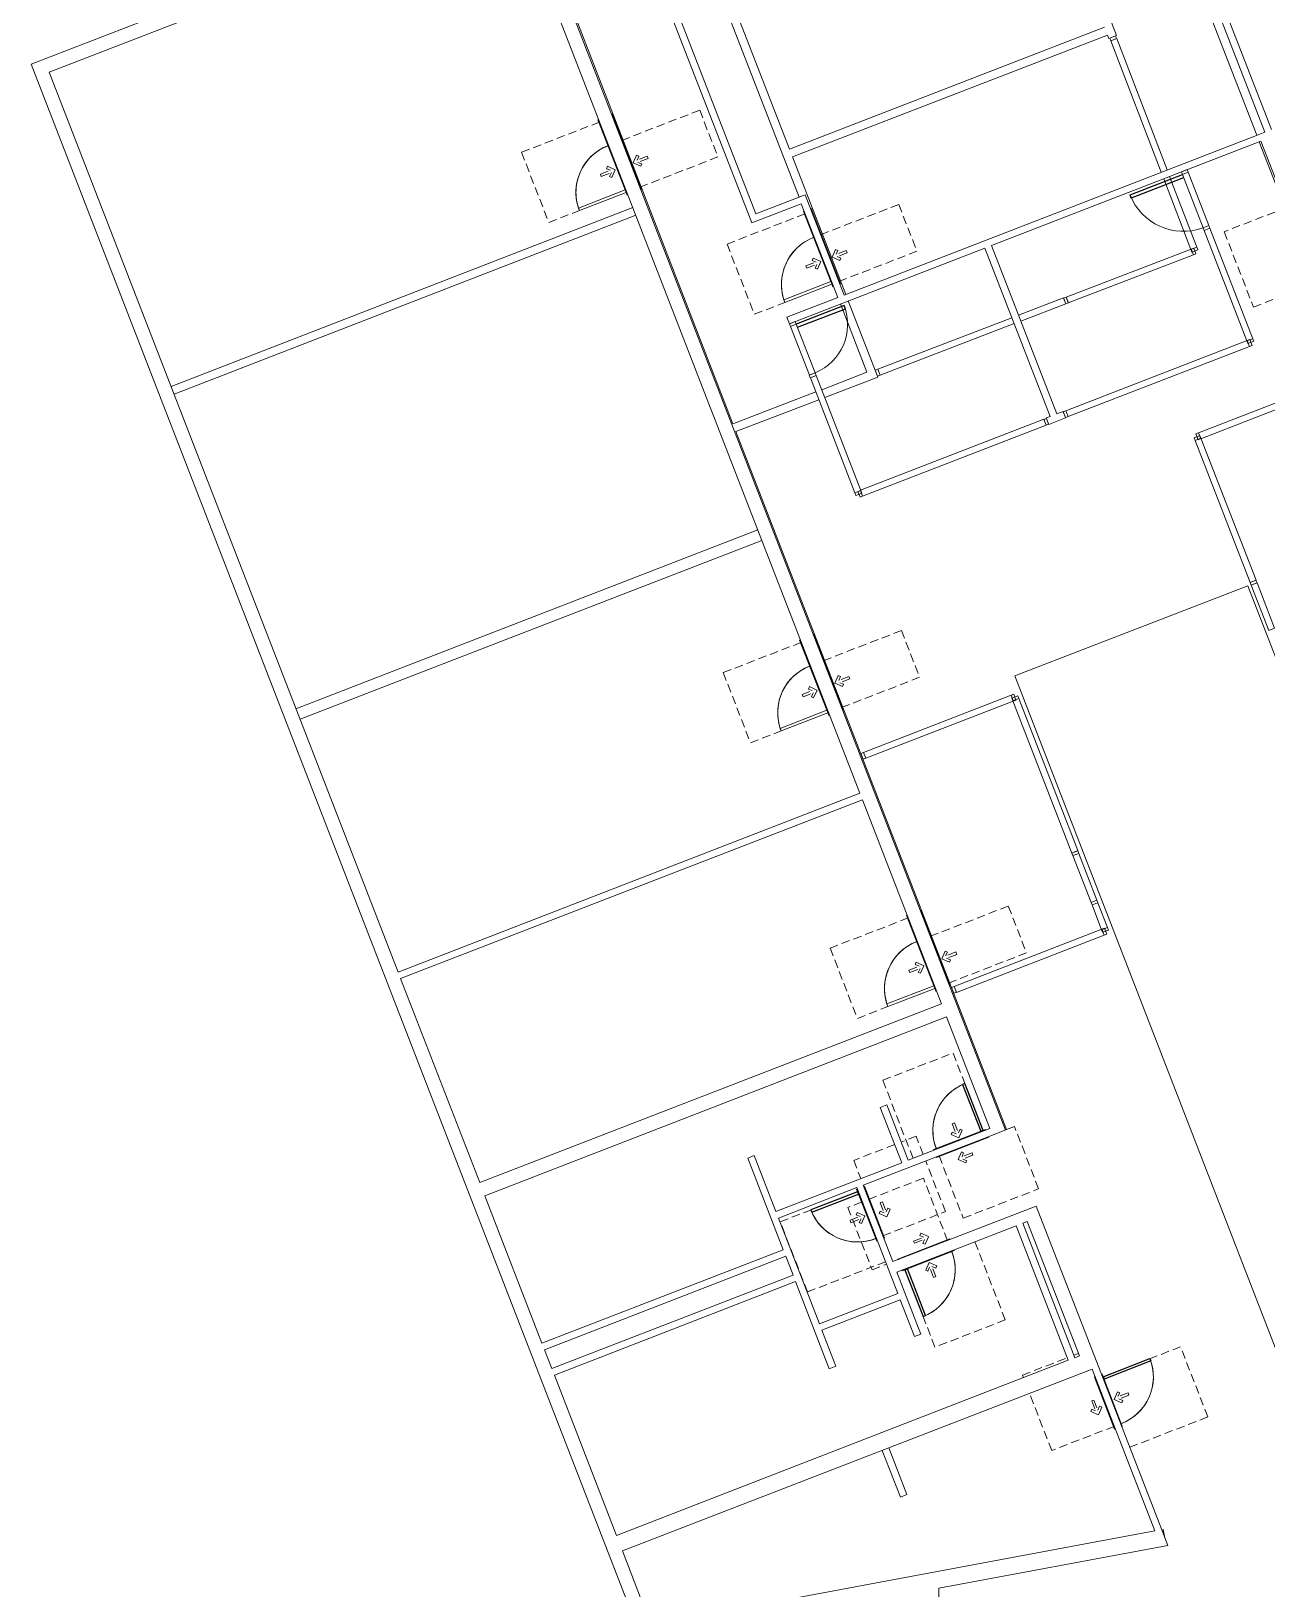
# Model space of a CAD drawing. Header units: inches. Extents: x -805 to 1035, y -5106 to -727.
# Drawn here: x -715 to 171, y -2694 to -1577 of the extents above; entities that cross this region are included whole.
import ezdxf

# ---------------------------------------------------------------- set-up
doc = ezdxf.new("R2010")
doc.units = ezdxf.units.IN
doc.header["$MEASUREMENT"] = 0
doc.linetypes.add('ADA Clearance', pattern=[9, 6, -3])
for name, color, linetype, lineweight in [('A-DOOR', 31, 'Continuous', 15), ('A-DOOR-FRAM', 31, 'Continuous', 9), ('A-FLOR', 192, 'Continuous', 15), ('A-GLAZ-CWMG', 51, 'Continuous', 9), ('A-WALL', 113, 'Continuous', 15), ('I-WALL', 2, 'Continuous', 15)]:
    doc.layers.add(name, color=color, linetype=linetype, lineweight=lineweight)

# ---------------------------------------------------------------- blocks, each defined once
blk = doc.blocks.new('Rectangular Mullion - 4 1_2_ x 2_ Rectangular_CE_-5157359-ROOF')
at = {"layer": 'A-GLAZ-CWMG'}
for p, q in [((58.8, -1583.8), (63, -1582.2)), ((94.9, -1678), (58.8, -1583.8)), ((63, -1582.2), (99.1, -1676.4)), ((116.2, -1733.4), (96.7, -1682.7)), ((100.9, -1681.1), (120.4, -1731.8)), ((120.4, -1731.8), (116.2, -1733.4))]:
    blk.add_line(p, q, dxfattribs=at)
blk = doc.blocks.new('Rectangular Mullion - 4 1_2_ x 2_ Rectangular_CE_-5186047-ROOF')
at = {"layer": 'A-GLAZ-CWMG'}
for p, q in [((-2, -2.25), (-2, 2.25)), ((-2, 2.25), (0, 2.25)), ((0, 2.25), (0, -2.25)), ((0, -2.25), (-2, -2.25))]:
    blk.add_line(p, q, dxfattribs=at)
blk = doc.blocks.new('Rectangular Mullion - 4 1_2_ x 2_ Rectangular_CE_-5186048-ROOF')
at = {"layer": 'A-GLAZ-CWMG'}
for p, q in [((0, 2.25), (-2, 2.25)), ((-2, 2.25), (-2, -2.25)), ((0, -2.25), (0, 2.25)), ((-2, -2.25), (0, -2.25))]:
    blk.add_line(p, q, dxfattribs=at)
blk = doc.blocks.new('Rectangular Mullion - 4 1_2_ x 2_ Rectangular_CE_-5163590-ROOF')
at = {"layer": 'A-GLAZ-CWMG'}
for p, q in [((-108.2, -1819.3), (-12.1, -1782.4)), ((-10.4, -1786.6), (-106.6, -1823.5)), ((-106.6, -1823.5), (-108.2, -1819.3))]:
    blk.add_line(p, q, dxfattribs=at)
blk = doc.blocks.new('Rectangular Mullion - 4 1_2_ x 2_ Rectangular_CE_-5158681-ROOF')
at = {"layer": 'A-GLAZ-CWMG'}
for p, q in [((-53.5, -2261.9), (52.3, -2220.9)), ((52.3, -2220.9), (54, -2225.1)), ((54, -2225.1), (-51.9, -2266.1)), ((-51.9, -2266.1), (-53.5, -2261.9))]:
    blk.add_line(p, q, dxfattribs=at)
blk = doc.blocks.new('Rectangular Mullion - 4 1_2_ x 2_ Rectangular_CE_-5189257-ROOF')
at = {"layer": 'A-GLAZ-CWMG'}
for p, q in [((-11.4, -2057.1), (-7.2, -2055.5)), ((30.9, -2166.2), (-11.4, -2057.1)), ((-7.2, -2055.5), (35.1, -2164.5)), ((35.1, -2164.5), (30.9, -2166.2))]:
    blk.add_line(p, q, dxfattribs=at)
blk = doc.blocks.new('Rectangular Mullion - 4 1_2_ x 2_ Rectangular_CE_-5158968-ROOF')
at = {"layer": 'A-GLAZ-CWMG'}
for p, q in [((121.7, -1864.9), (228, -1823.7)), ((229.6, -1827.9), (123.3, -1869.1)), ((228, -1823.7), (229.6, -1827.9)), ((123.3, -1869.1), (121.7, -1864.9))]:
    blk.add_line(p, q, dxfattribs=at)
blk = doc.blocks.new('Rectangular Mullion - 4 1_2_ x 2_ Rectangular_CE_-5146179-ROOF')
at = {"layer": 'A-GLAZ-CWMG'}
for p, q in [((91.1, -2917.2), (95.6, -2917.2)), ((91.1, -2952.2), (91.1, -2917.2)), ((95.6, -2917.2), (95.6, -2952.2)), ((95.6, -2952.2), (91.1, -2952.2))]:
    blk.add_line(p, q, dxfattribs=at)
blk = doc.blocks.new('Rectangular Mullion - 4 1_2_ x 2_ Rectangular_CE_-5163360-ROOF')
at = {"layer": 'A-GLAZ-CWMG'}
for p, q in [((119.2, -1870.4), (123.4, -1868.8)), ((158.7, -1972.2), (119.2, -1870.4)), ((123.4, -1868.8), (162.9, -1970.5)), ((162.9, -1970.5), (158.7, -1972.2))]:
    blk.add_line(p, q, dxfattribs=at)
blk = doc.blocks.new('Rectangular Mullion - 4 1_2_ x 2_ Rectangular_CE_-5186050-ROOF')
at = {"layer": 'A-GLAZ-CWMG'}
for p, q in [((-1, -2.25), (-1, 2.25)), ((-1, 2.25), (1, 2.25)), ((1, 2.25), (1, -2.25)), ((1, -2.25), (-1, -2.25))]:
    blk.add_line(p, q, dxfattribs=at)
blk = doc.blocks.new('Rectangular Mullion - 4 1_2_ x 2_ Rectangular_CE_-5163535-ROOF')
at = {"layer": 'A-GLAZ-CWMG'}
for p, q in [((26.7, -1767.5), (116.4, -1733.1)), ((118, -1737.3), (28.3, -1771.7)), ((116.4, -1733.1), (118, -1737.3)), ((28.3, -1771.7), (26.7, -1767.5))]:
    blk.add_line(p, q, dxfattribs=at)
blk = doc.blocks.new('Rectangular Mullion - 4 1_2_ x 2_ Rectangular_CE_-5163592-ROOF')
at = {"layer": 'A-GLAZ-CWMG'}
for p, q in [((-7.4, -1780.6), (24.9, -1768.2)), ((26.5, -1772.4), (-5.8, -1784.8)), ((24.9, -1768.2), (26.5, -1772.4))]:
    blk.add_line(p, q, dxfattribs=at)
blk = doc.blocks.new('Door-Single_CE_ - HM Door-2_ HM Frame-5141171-ROOF')
at = {"layer": 'A-DOOR', "linetype": 'ADA Clearance', "lineweight": 9}
for p, q in [((-36, 62.5), (18, 62.5)), ((-36, 2.5), (-36, 62.5)), ((18, 62.5), (18, 2.5)), ((-0.9, 15.5), (-0.9, 7.7)), ((0.9, 15.5), (-0.9, 15.5)), ((0.9, 15.5), (0.9, 7.7)), ((-3, 9.9), (-4.3, 8.6)), ((-4.3, 8.6), (0, 4.4)), ((-3, 9.9), (-0.9, 7.7)), ((4.2, 8.6), (0, 4.4)), ((3, 9.9), (0.9, 7.7)), ((3, 9.9), (4.2, 8.6)), ((-18, -2.5), (-18, -50.5)), ((-2, -5.8), (-6.3, -10)), ((-2, -14.3), (-6.3, -10)), ((-0.8, -7), (-2.9, -9.2)), ((4.8, -9.2), (-2.9, -9.2)), ((4.8, -10.9), (-2.9, -10.9)), ((-0.8, -13), (-2.9, -10.9)), ((-0.8, -7), (-2, -5.8)), ((4.8, -10.9), (4.8, -9.2)), ((40, -2.5), (33.1, -2.5)), ((40, -50.5), (40, -2.5)), ((-0.8, -13), (-2, -14.3)), ((-18, -50.5), (40, -50.5))]:
    blk.add_line(p, q, dxfattribs=at)
at = {"layer": 'A-DOOR'}
for p, q in [((18, 39), (16.2, 39)), ((16.2, 39), (16.2, 3)), ((18, 3), (18, 39)), ((16.2, 3), (18, 3))]:
    blk.add_line(p, q, dxfattribs=at)
at = {"layer": 'A-DOOR', "lineweight": 25}
for p, q in [((18, 39), (16.2, 39)), ((16.2, 39), (16.2, 3)), ((18, 3), (18, 39)), ((18, 3), (16.2, 3))]:
    blk.add_line(p, q, dxfattribs=at)
at = {"layer": 'A-DOOR', "lineweight": 9}
for end in [179.9988, 180.5, 180.5, 180.5]:
    blk.add_arc((18, 3), 36, 90, end, dxfattribs=at)
at = {"layer": 'A-DOOR-FRAM'}
for p, q in [((-20, 3), (20, 3)), ((-20, 2.5), (-20, 3)), ((20, 3), (20, 2.5)), ((-20, -3), (-20, -2.5)), ((20, -3), (-20, -3)), ((20, -2.5), (20, -3))]:
    blk.add_line(p, q, dxfattribs=at)
blk = doc.blocks.new('Door-Single_CE_ - HM Door-2_ HM Frame-V17-ROOF')
at = {"layer": 'A-DOOR', "linetype": 'ADA Clearance', "lineweight": 9}
for p, q in [((-36, 64), (18, 64)), ((-36, 4), (-36, 64)), ((18, 64), (18, 4)), ((-3, 11.4), (-4.3, 10.1)), ((-3, 11.4), (-0.9, 9.2)), ((-0.9, 17), (-0.9, 9.2)), ((0.9, 17), (-0.9, 17)), ((0.9, 17), (0.9, 9.2)), ((3, 11.4), (0.9, 9.2)), ((3, 11.4), (4.2, 10.1)), ((-4.3, 10.1), (0, 5.9)), ((4.2, 10.1), (0, 5.9)), ((-18, -4), (-18, -52)), ((-2, -7.3), (-6.3, -11.5)), ((-0.8, -8.5), (-2.9, -10.7)), ((4.8, -10.7), (-2.9, -10.7)), ((-0.8, -8.5), (-2, -7.3)), ((4.8, -12.4), (4.8, -10.7)), ((40, -4), (29, -4)), ((40, -52), (40, -4)), ((-2, -15.8), (-6.3, -11.5)), ((4.8, -12.4), (-2.9, -12.4)), ((-0.8, -14.5), (-2.9, -12.4)), ((-0.8, -14.5), (-2, -15.8)), ((-18, -52), (23.5, -52)), ((29.5, -52), (40, -52))]:
    blk.add_line(p, q, dxfattribs=at)
at = {"layer": 'A-DOOR'}
for p, q in [((18, 40.5), (16.2, 40.5)), ((16.2, 40.5), (16.2, 4.5)), ((18, 4.5), (18, 40.5)), ((16.2, 4.5), (18, 4.5))]:
    blk.add_line(p, q, dxfattribs=at)
at = {"layer": 'A-DOOR', "lineweight": 25}
for p, q in [((18, 40.5), (16.2, 40.5)), ((16.2, 40.5), (16.2, 4.5)), ((18, 4.5), (18, 40.5)), ((18, 4.5), (16.2, 4.5))]:
    blk.add_line(p, q, dxfattribs=at)
at = {"layer": 'A-DOOR', "lineweight": 9}
for end in [179.9988, 180.5, 180.5, 180.5]:
    blk.add_arc((18, 4.5), 36, 90, end, dxfattribs=at)
at = {"layer": 'A-DOOR-FRAM'}
for p, q in [((-20, 4.5), (20, 4.5)), ((-20, 4), (-20, 4.5)), ((20, 4.5), (20, 4)), ((-20, -4.5), (-20, -4)), ((20, -4.5), (-20, -4.5)), ((20, -4), (20, -4.5))]:
    blk.add_line(p, q, dxfattribs=at)
blk = doc.blocks.new('Door-Single_CE_ - HM Door-2_ HM Frame-V18-ROOF')
at = {"layer": 'A-DOOR', "linetype": 'ADA Clearance', "lineweight": 9}
for p, q in [((-36, 62.5), (18, 62.5)), ((-36, 2.5), (-36, 62.5)), ((18, 62.5), (18, 2.5)), ((-0.9, 15.5), (-0.9, 7.7)), ((0.9, 15.5), (-0.9, 15.5)), ((0.9, 15.5), (0.9, 7.7)), ((-3, 9.9), (-4.3, 8.6)), ((-4.3, 8.6), (0, 4.4)), ((-3, 9.9), (-0.9, 7.7)), ((4.2, 8.6), (0, 4.4)), ((3, 9.9), (0.9, 7.7)), ((3, 9.9), (4.2, 8.6)), ((-18, -2.5), (-18, -50.5)), ((-2, -5.8), (-6.3, -10)), ((-2, -14.3), (-6.3, -10)), ((-0.8, -7), (-2.9, -9.2)), ((4.8, -9.2), (-2.9, -9.2)), ((4.8, -10.9), (-2.9, -10.9)), ((-0.8, -13), (-2.9, -10.9)), ((-0.8, -7), (-2, -5.8)), ((4.8, -10.9), (4.8, -9.2)), ((40, -2.5), (26, -2.5)), ((40, -34), (40, -2.5)), ((-0.8, -13), (-2, -14.3)), ((40, -50.5), (40, -39)), ((-18, -50.5), (21, -50.5)), ((26, -50.5), (40, -50.5))]:
    blk.add_line(p, q, dxfattribs=at)
at = {"layer": 'A-DOOR'}
for p, q in [((18, 39), (16.2, 39)), ((16.2, 39), (16.2, 3)), ((18, 3), (18, 39)), ((16.2, 3), (18, 3))]:
    blk.add_line(p, q, dxfattribs=at)
at = {"layer": 'A-DOOR', "lineweight": 25}
for p, q in [((18, 39), (16.2, 39)), ((16.2, 39), (16.2, 3)), ((18, 3), (18, 39)), ((18, 3), (16.2, 3))]:
    blk.add_line(p, q, dxfattribs=at)
at = {"layer": 'A-DOOR', "lineweight": 9}
for end in [179.9988, 180.5, 180.5, 180.5]:
    blk.add_arc((18, 3), 36, 90, end, dxfattribs=at)
at = {"layer": 'A-DOOR-FRAM'}
for p, q in [((-20, 3), (20, 3)), ((-20, 2.5), (-20, 3)), ((20, 3), (20, 2.5)), ((-20, -3), (-20, -2.5)), ((20, -3), (-20, -3)), ((20, -2.5), (20, -3))]:
    blk.add_line(p, q, dxfattribs=at)
blk = doc.blocks.new('Door-Single-Sidelite_CE_ - WD Door-2_ HM Frame-Sidelite-5144361-ROOF')
at = {"layer": 'A-DOOR', "linetype": 'ADA Clearance', "lineweight": 9}
for p, q in [((-18, 65), (18, 65)), ((-18, 5), (-18, 65)), ((18, 65), (18, 5)), ((-3, 12.4), (-4.2, 11.1)), ((-3, 12.4), (-0.9, 10.2)), ((-0.9, 18), (-0.9, 10.2)), ((0.9, 18), (-0.9, 18)), ((0.9, 18), (0.9, 10.2)), ((3, 12.4), (0.9, 10.2)), ((3, 12.4), (4.2, 11.1)), ((-4.2, 11.1), (0, 6.9)), ((4.2, 11.1), (0, 6.9)), ((-36, -5), (-36, -65)), ((-4.3, -11.1), (0, -6.9)), ((-3, -12.4), (-4.3, -11.1)), ((-3, -12.4), (-0.9, -10.2)), ((-0.9, -18), (-0.9, -10.2)), ((4.2, -11.1), (0, -6.9)), ((0.9, -18), (0.9, -10.2)), ((3, -12.4), (0.9, -10.2)), ((3, -12.4), (4.2, -11.1)), ((18, -5.5), (18, -5)), ((0.9, -18), (-0.9, -18)), ((18, -65), (18, -41.5)), ((-36, -65), (18, -65))]:
    blk.add_line(p, q, dxfattribs=at)
at = {"layer": 'A-DOOR'}
for p, q in [((16, -5.5), (18, -5.5)), ((16, -41.5), (16, -5.5)), ((18, -5.5), (18, -41.5)), ((18, -41.5), (16, -41.5))]:
    blk.add_line(p, q, dxfattribs=at)
at = {"layer": 'A-DOOR', "lineweight": 9}
for start, end in [(180.0012, 266.8077), (180.5, 270)]:
    blk.add_arc((18, -5.5), 36, start, end, dxfattribs=at)
at = {"layer": 'A-DOOR-FRAM'}
for p, q in [((-38, 5.5), (20, 5.5)), ((-38, 5), (-38, 5.5)), ((20, 5.5), (20, 5)), ((-38, -5.5), (-38, -5)), ((16, -5.5), (-38, -5.5)), ((20, -5.5), (18, -5.5)), ((20, -5), (20, -5.5))]:
    blk.add_line(p, q, dxfattribs=at)
blk = doc.blocks.new('Door-Single-Sidelite_CE_ - WD Door-2_ HM Frame-Sidelite-5143442-ROOF')
at = {"layer": 'A-DOOR', "linetype": 'ADA Clearance', "lineweight": 9}
for p, q in [((-18, 62.5), (18, 62.5)), ((-18, 2.5), (-18, 62.5)), ((18, 62.5), (18, 2.5)), ((-0.9, 15.5), (-0.9, 7.7)), ((0.9, 15.5), (-0.9, 15.5)), ((0.9, 15.5), (0.9, 7.7)), ((-3, 9.9), (-4.2, 8.6)), ((-4.2, 8.6), (0, 4.4)), ((-3, 9.9), (-0.9, 7.7)), ((4.2, 8.6), (0, 4.4)), ((3, 9.9), (0.9, 7.7)), ((3, 9.9), (4.2, 8.6)), ((-36, -2.5), (-36, -62.5)), ((-4.3, -8.6), (0, -4.4)), ((-3, -9.9), (-4.3, -8.6)), ((-3, -9.9), (-0.9, -7.7)), ((-0.9, -15.5), (-0.9, -7.7)), ((4.2, -8.6), (0, -4.4)), ((0.9, -15.5), (0.9, -7.7)), ((3, -9.9), (0.9, -7.7)), ((3, -9.9), (4.2, -8.6)), ((18, -3), (18, -2.5)), ((0.9, -15.5), (-0.9, -15.5)), ((18, -62.5), (18, -39)), ((-36, -62.5), (18, -62.5))]:
    blk.add_line(p, q, dxfattribs=at)
at = {"layer": 'A-DOOR'}
for p, q in [((16, -3), (18, -3)), ((16, -39), (16, -3)), ((18, -3), (18, -39)), ((18, -39), (16, -39))]:
    blk.add_line(p, q, dxfattribs=at)
at = {"layer": 'A-DOOR', "lineweight": 9}
for start, end in [(180.0012, 266.8077), (180.5, 270)]:
    blk.add_arc((18, -3), 36, start, end, dxfattribs=at)
at = {"layer": 'A-DOOR-FRAM'}
for p, q in [((-38, 3), (20, 3)), ((-38, 2.5), (-38, 3)), ((20, 3), (20, 2.5)), ((-38, -3), (-38, -2.5)), ((16, -3), (-38, -3)), ((20, -3), (18, -3)), ((20, -2.5), (20, -3))]:
    blk.add_line(p, q, dxfattribs=at)
blk = doc.blocks.new('CW-Single_CE_ - Medium Style-5186165-ROOF')
at = {"layer": 'A-DOOR', "lineweight": 25}
for p, q in [((-18.75, 39), (-18.75, 2.25)), ((-16.25, 39), (-18.75, 39)), ((-16.25, 2.25), (-16.25, 39))]:
    blk.add_line(p, q, dxfattribs=at)
at = {"layer": 'A-DOOR', "lineweight": 9}
blk.add_arc((-18.75, 1.5), 37.5, 1.14919, 90, dxfattribs=at)
blk = doc.blocks.new('Rectangular Mullion - 4 1_2_ x 2_ Rectangular_CE_-5182504-ROOF')
at = {"layer": 'A-GLAZ-CWMG'}
for p, q in [((-156.6, -1825.4), (-152.4, -1823.8)), ((-124.6, -1907.9), (-156.6, -1825.4)), ((-152.4, -1823.8), (-120.4, -1906.3)), ((-120.4, -1906.3), (-124.6, -1907.9))]:
    blk.add_line(p, q, dxfattribs=at)
blk = doc.blocks.new('Rectangular Mullion - 4 1_2_ x 2_ Rectangular_CE_-5181801-ROOF')
at = {"layer": 'A-GLAZ-CWMG'}
for p, q in [((-120.7, -1906.1), (10.7, -1855.2)), ((12.4, -1859.4), (-119.1, -1910.3)), ((10.7, -1855.2), (12.4, -1859.4)), ((-119.1, -1910.3), (-120.7, -1906.1))]:
    blk.add_line(p, q, dxfattribs=at)
blk = doc.blocks.new('Rectangular Mullion - 4 1_2_ x 2_ Rectangular_CE_-5182208-ROOF')
at = {"layer": 'A-GLAZ-CWMG'}
for p, q in [((26.6, -1849.1), (156.5, -1798.7)), ((158.1, -1802.9), (28.2, -1853.2)), ((156.5, -1798.7), (158.1, -1802.9)), ((28.2, -1853.2), (26.6, -1849.1))]:
    blk.add_line(p, q, dxfattribs=at)
blk = doc.blocks.new('Rectangular Mullion - 4 1_2_ x 2_ Rectangular_CE_-5182567-ROOF')
at = {"layer": 'A-GLAZ-CWMG'}
for p, q in [((110.1, -1679.7), (114.3, -1678.1)), ((124.9, -1717.9), (110.1, -1679.7)), ((114.3, -1678.1), (129.1, -1716.3)), ((129.1, -1716.3), (124.9, -1717.9))]:
    blk.add_line(p, q, dxfattribs=at)
blk = doc.blocks.new('Rectangular Mullion - 4 1_2_ x 2_ Rectangular_CE_-5145591-ROOF')
at = {"layer": 'A-GLAZ-CWMG'}
for p, q in [((-170.9, -1788.6), (-166.7, -1786.9)), ((-166.7, -1786.9), (-153.1, -1821.9)), ((-157.3, -1823.5), (-170.9, -1788.6)), ((-153.1, -1821.9), (-157.3, -1823.5))]:
    blk.add_line(p, q, dxfattribs=at)
blk = doc.blocks.new('CW-Single_CE_ - Medium Style-5186170-ROOF')
at = {"layer": 'A-DOOR', "lineweight": 25}
for p, q in [((-20.5, -42.5), (-20.5, -2.25)), ((-18, -2.25), (-18, -42.5)), ((-18, -42.5), (-20.5, -42.5))]:
    blk.add_line(p, q, dxfattribs=at)
at = {"layer": 'A-DOOR', "lineweight": 9}
blk.add_arc((-20.5, -1.5), 41, 270, 358.94935, dxfattribs=at)
blk = doc.blocks.new('Rectangular Mullion - 4 1_2_ x 2_ Rectangular_CE_-5182569-ROOF')
at = {"layer": 'A-GLAZ-CWMG'}
for p, q in [((125.6, -1719.8), (129.8, -1718.2)), ((156.3, -1799), (125.6, -1719.8)), ((129.8, -1718.2), (160.5, -1797.4)), ((160.5, -1797.4), (156.3, -1799))]:
    blk.add_line(p, q, dxfattribs=at)
blk = doc.blocks.new('Door-Single_CE_ - HM Door-2_ HM Frame-5141952-ROOF')
at = {"layer": 'A-DOOR', "linetype": 'ADA Clearance', "lineweight": 9}
for p, q in [((-36, 65), (18, 65)), ((-36, 5), (-36, 65)), ((18, 65), (18, 5)), ((-3, 12.4), (-4.3, 11.1)), ((-3, 12.4), (-0.9, 10.2)), ((-0.9, 18), (-0.9, 10.2)), ((0.9, 18), (-0.9, 18)), ((0.9, 18), (0.9, 10.2)), ((3, 12.4), (0.9, 10.2)), ((3, 12.4), (4.2, 11.1)), ((-4.3, 11.1), (0, 6.9)), ((4.2, 11.1), (0, 6.9)), ((-18, -5), (-18, -53)), ((-2, -8.3), (-6.3, -12.5)), ((-0.8, -9.5), (-2.9, -11.7)), ((-0.8, -9.5), (-2, -8.3)), ((40, -53), (40, -5)), ((-2, -16.8), (-6.3, -12.5)), ((4.8, -11.7), (-2.9, -11.7)), ((4.8, -13.4), (-2.9, -13.4)), ((-0.8, -15.5), (-2.9, -13.4)), ((-0.8, -15.5), (-2, -16.8)), ((4.8, -13.4), (4.8, -11.7)), ((-18, -53), (40, -53))]:
    blk.add_line(p, q, dxfattribs=at)
at = {"layer": 'A-DOOR'}
for p, q in [((18, 41.5), (16.2, 41.5)), ((16.2, 41.5), (16.2, 5.5)), ((18, 5.5), (18, 41.5)), ((16.2, 5.5), (18, 5.5))]:
    blk.add_line(p, q, dxfattribs=at)
at = {"layer": 'A-DOOR', "lineweight": 25}
for p, q in [((18, 41.5), (16.2, 41.5)), ((16.2, 41.5), (16.2, 5.5)), ((18, 5.5), (18, 41.5)), ((18, 5.5), (16.2, 5.5))]:
    blk.add_line(p, q, dxfattribs=at)
at = {"layer": 'A-DOOR', "lineweight": 9}
for end in [179.9988, 180.5, 180.5, 180.5]:
    blk.add_arc((18, 5.5), 36, 90, end, dxfattribs=at)
at = {"layer": 'A-DOOR-FRAM'}
for p, q in [((-20, 5.5), (20, 5.5)), ((-20, 5), (-20, 5.5)), ((20, 5.5), (20, 5)), ((-20, -5.5), (-20, -5)), ((20, -5.5), (-20, -5.5)), ((20, -5), (20, -5.5))]:
    blk.add_line(p, q, dxfattribs=at)
blk = doc.blocks.new('Rectangular Mullion - 4 1_2_ x 2_ Rectangular_CE_-5147331-ROOF')
at = {"layer": 'A-GLAZ-CWMG'}
for p, q in [((-275.1, -2737.4), (-270.6, -2737.4)), ((-275.1, -2756.4), (-275.1, -2737.4)), ((-270.6, -2737.4), (-270.6, -2756.4)), ((-270.6, -2756.4), (-275.1, -2756.4))]:
    blk.add_line(p, q, dxfattribs=at)
blk = doc.blocks.new('Rectangular Mullion - 4 1_2_ x 2_ Rectangular_CE_-V15-ROOF')
at = {"layer": 'A-GLAZ-CWMG'}
for p, q in [((205.3, -4046.6), (205.3, -4042.1)), ((205.3, -4042.1), (241.3, -4042.1)), ((241.3, -4042.1), (241.3, -4046.6)), ((241.3, -4046.6), (205.3, -4046.6))]:
    blk.add_line(p, q, dxfattribs=at)
blk = doc.blocks.new('Door-Single_CE_ - HM Door-2_ HM Frame-V32-ROOF')
at = {"layer": 'A-DOOR', "linetype": 'ADA Clearance', "lineweight": 9}
for p, q in [((-18, 50.5), (26, 50.5)), ((-18, 2.5), (-18, 50.5)), ((38, 50.5), (40, 50.5)), ((40, 50.5), (40, 16)), ((-2, 14.3), (-6.3, 10)), ((-0.8, 13), (-2.9, 10.9)), ((-0.8, 13), (-2, 14.3)), ((-2, 5.8), (-6.3, 10)), ((4.8, 10.9), (-2.9, 10.9)), ((4.8, 9.2), (-2.9, 9.2)), ((-0.8, 7), (-2.9, 9.2)), ((-0.8, 7), (-2, 5.8)), ((4.8, 10.9), (4.8, 9.2)), ((40, 11), (40, 7.5)), ((-36, -2.5), (-36, -62.5)), ((-4.3, -8.6), (0, -4.4)), ((-3, -9.9), (-4.3, -8.6)), ((-3, -9.9), (-0.9, -7.7)), ((-0.9, -15.5), (-0.9, -7.7)), ((4.2, -8.6), (0, -4.4)), ((0.9, -15.5), (0.9, -7.7)), ((3, -9.9), (0.9, -7.7)), ((3, -9.9), (4.2, -8.6)), ((18, -62.5), (18, -2.5)), ((0.9, -15.5), (-0.9, -15.5)), ((-36, -62.5), (18, -62.5))]:
    blk.add_line(p, q, dxfattribs=at)
at = {"layer": 'A-DOOR'}
for p, q in [((16.2, -39), (16.2, -3)), ((16.2, -3), (18, -3)), ((18, -3), (18, -39)), ((18, -39), (16.2, -39))]:
    blk.add_line(p, q, dxfattribs=at)
at = {"layer": 'A-DOOR', "lineweight": 25}
for p, q in [((16.2, -39), (16.2, -3)), ((18, -3), (16.2, -3)), ((18, -3), (18, -39)), ((18, -39), (16.2, -39))]:
    blk.add_line(p, q, dxfattribs=at)
at = {"layer": 'A-DOOR', "lineweight": 9}
for start in [179.5, 179.5, 179.5, 180.0012]:
    blk.add_arc((18, -3), 36, start, 270, dxfattribs=at)
at = {"layer": 'A-DOOR-FRAM'}
for p, q in [((-20, 3), (20, 3)), ((-20, 2.5), (-20, 3)), ((20, 3), (20, 2.5)), ((-20, -3), (-20, -2.5)), ((20, -3), (-20, -3)), ((20, -2.5), (20, -3))]:
    blk.add_line(p, q, dxfattribs=at)

msp = doc.modelspace()

# ---------------------------------------------------------------- linework, layer by layer
at = {"layer": 'A-FLOR'}
for p, q in [((-10, -2039.2), (156.9, -1974.5)), ((156.9, -1974.5), (345.4, -2460.8)), ((178.3, -2525), (-10, -2039.2))]:
    msp.add_line(p, q, dxfattribs=at)
at = {"layer": 'A-WALL'}
for p, q in [((-1.7, -1413.1), (62.9, -1580)), ((-715.1, -1600.6), (-247.1, -1419.2)), ((-365.5, -1465.1), (-16.8, -2364.8)), ((-371.2, -1478), (-702.2, -1606.3)), ((-121.1, -2123.3), (-371.2, -1478)), ((-164.6, -1695.9), (-236.5, -1510.5)), ((-230.9, -1508.4), (-171.5, -1661.6)), ((-332.4, -1547.7), (-212.1, -1858.4)), ((163.4, -1651.5), (124.8, -1551.9)), ((-171.5, -1661.6), (54.2, -1574.1)), ((56.4, -1579.7), (-169.3, -1667.1)), ((57.3, -1582.2), (56.4, -1579.7)), ((62.9, -1580), (57.3, -1582.2)), ((-277.9, -2728.9), (-715.1, -1600.6)), ((-702.2, -1606.3), (-452.1, -2251.6)), ((169.2, -1649.3), (164.5, -1651.1)), ((294.8, -1990.7), (165.2, -1656.2)), ((438.5, -2357.9), (166.4, -1655.7)), ((-169.3, -1667.1), (-131.2, -1765.7)), ((-614.9, -1831.6), (-283.9, -1703.3)), ((-281.7, -1708.9), (-612.7, -1837.2)), ((-116, -1821.5), (-134.9, -1772.5)), ((-129.4, -1770.3), (-108.2, -1824.9)), ((-148.4, -1834), (-116, -1821.5)), ((-108.2, -1824.9), (-146.3, -1839.5)), ((-212.1, -1858.4), (-152.6, -1835.6)), ((-150.5, -1841.2), (-209.9, -1864)), ((-209.9, -1864), (-15.9, -2364.5)), ((-525.3, -2062.8), (-194.3, -1934.5)), ((-191.4, -1942), (-522.4, -2070.2)), ((-62.6, -2274.3), (-119.3, -2128)), ((-450.3, -2256.2), (-393.6, -2402.5)), ((-393.6, -2402.5), (-62.6, -2274.3)), ((-59, -2283.6), (-390, -2411.9)), ((-27.9, -2363.8), (-59, -2283.6)), ((-26.1, -2368.4), (-15.9, -2364.5)), ((-390, -2411.9), (-349, -2517.7)), ((-97.4, -2459.2), (5.3, -2419.4)), ((5.3, -2419.4), (49.9, -2534.4)), ((-9, -2433.5), (-94.5, -2466.7)), ((-1.1, -2430.4), (-4.3, -2431.7)), ((36.3, -2526.8), (-1.1, -2430.4)), ((-347.2, -2522.4), (-342, -2535.9)), ((-295.6, -2655.5), (28.3, -2529.9)), ((33, -2528.1), (36.3, -2526.8)), ((-340.1, -2540.5), (-295.6, -2655.5)), ((45.3, -2536.2), (-291.3, -2666.6)), ((-270.8, -2719.6), (90.3, -2652.3)), ((95.3, -2651.4), (96.4, -2651.2)), ((99.7, -2662.8), (95.3, -2651.4)), ((96.4, -2651.2), (97.5, -2657.2)), ((-291.3, -2666.6), (-270.8, -2719.6)), ((99.7, -2662.8), (-64.5, -2693.3))]:
    msp.add_line(p, q, dxfattribs=at)
at = {"layer": 'I-WALL'}
for p, q in [((169.2, -1649.3), (40.9, -1318.3)), ((91.5, -1434.8), (173.9, -1647.5)), ((-198.6, -1714.4), (-274.6, -1518.3)), ((-268.1, -1521.2), (-195.7, -1707.9)), ((-132.4, -1766.1), (164.5, -1651.1)), ((166.4, -1655.7), (-26.8, -1730.6)), ((-195.7, -1707.9), (-160.3, -1694.2)), ((-160.3, -1694.2), (-132.4, -1766.1)), ((-163.1, -1700.7), (-198.6, -1714.4)), ((-137, -1767.9), (-163.1, -1700.7)), ((-26.8, -1730.6), (20, -1851.3)), ((-31.5, -1732.4), (-171.6, -1786.7)), ((15.3, -1853.1), (-31.5, -1732.4)), ((-173.4, -1782), (-137, -1767.9)), ((-171.6, -1786.7), (-173.4, -1782)), ((12.5, -1854.2), (15.3, -1853.1)), ((20, -1851.3), (24.6, -1849.5)), ((26.4, -1854.2), (24.6, -1849.5)), ((14.3, -1858.9), (12.5, -1854.2)), ((26.4, -1854.2), (14.3, -1858.9)), ((-452.1, -2251.6), (-121.1, -2123.3)), ((-119.3, -2128), (-450.3, -2256.2)), ((-106.5, -2348.6), (-101.8, -2346.8)), ((-91.1, -2388.3), (-106.5, -2348.6)), ((-101.8, -2346.8), (-86.5, -2386.5)), ((-86.5, -2386.5), (-27.9, -2363.8)), ((-26.1, -2368.4), (-118.7, -2404.3)), ((-196.8, -2383.1), (-201.5, -2384.9)), ((-176, -2450.7), (-201.5, -2384.9)), ((-196.8, -2383.1), (-181.3, -2423.2)), ((-181.3, -2423.2), (-91.1, -2388.3)), ((-123.4, -2406.1), (-179.5, -2427.9)), ((-94, -2482), (-123.4, -2406.1)), ((-118.7, -2404.3), (-97.4, -2459.2)), ((-179.5, -2427.9), (-150.1, -2503.7)), ((28.3, -2529.9), (-9, -2433.5)), ((-4.3, -2431.7), (33, -2528.1)), ((-349, -2517.7), (-176, -2450.7)), ((-174.2, -2455.3), (-347.2, -2522.4)), ((-169, -2468.8), (-174.2, -2455.3)), ((-94.5, -2466.7), (-77.3, -2511.1)), ((-342, -2535.9), (-169, -2468.8)), ((-167.2, -2473.5), (-340.1, -2540.5)), ((-143, -2536), (-167.2, -2473.5)), ((-150.1, -2503.7), (-94, -2482)), ((-92.2, -2486.6), (-148.3, -2508.4)), ((-82, -2512.9), (-92.2, -2486.6)), ((-148.3, -2508.4), (-138.3, -2534.2)), ((-77.3, -2511.1), (-82, -2512.9)), ((-138.3, -2534.2), (-143, -2536)), ((49.9, -2534.4), (95.3, -2651.4)), ((90.3, -2652.3), (45.3, -2536.2)), ((-92, -2628), (-105.1, -2594.5)), ((-100.4, -2592.7), (-87.4, -2626.2)), ((-87.4, -2626.2), (-92, -2628)), ((-64.5, -2693.3), (-64.5, -2794.3))]:
    msp.add_line(p, q, dxfattribs=at)

# ---------------------------------------------------------------- block references
at = {"layer": 'A-DOOR', "lineweight": 9}
for name, p, rotation in [('Door-Single-Sidelite_CE_ - WD Door-2_ HM Frame-Sidelite-5144361-ROOF', (-290, -1673.8), 291.1831562176384), ('Door-Single_CE_ - HM Door-2_ HM Frame-5141952-ROOF', (196, -1718.3), 291.18315621764), ('Door-Single-Sidelite_CE_ - WD Door-2_ HM Frame-Sidelite-5143442-ROOF', (-145, -1740.5), 291.1831562176405), ('Door-Single-Sidelite_CE_ - WD Door-2_ HM Frame-Sidelite-5144361-ROOF', (-145.4, -2046.9), 291.1831562176384), ('Door-Single-Sidelite_CE_ - WD Door-2_ HM Frame-Sidelite-5144361-ROOF', (-68.8, -2244.5), 291.1831562176384), ('Door-Single_CE_ - HM Door-2_ HM Frame-5141171-ROOF', (-48.5, -2374.4), 21.18315621763925), ('Door-Single_CE_ - HM Door-2_ HM Frame-V18-ROOF', (-113.4, -2424.8), 111.1831562176384), ('Door-Single_CE_ - HM Door-2_ HM Frame-V17-ROOF', (-73.6, -2454.3), 201.1831562176383), ('Door-Single_CE_ - HM Door-2_ HM Frame-V32-ROOF', (57, -2559.6), 111.1831562176393)]:
    msp.add_blockref(name, p, dxfattribs=dict(at, rotation=rotation))
at = {"layer": 'A-DOOR', "lineweight": 25}
for name, p, rotation in [('CW-Single_CE_ - Medium Style-5186170-ROOF', (119.6, -1698), 291.18315621764), ('CW-Single_CE_ - Medium Style-5186165-ROOF', (-162, -1805.2), 291.1831562176414)]:
    msp.add_blockref(name, p, dxfattribs=dict(at, rotation=rotation))
at = {"layer": 'A-GLAZ-CWMG'}
for name, p, rotation in [('Rectangular Mullion - 4 1_2_ x 2_ Rectangular_CE_-5186048-ROOF', (60.1, -1581.1), 111.0000000000001), ('Rectangular Mullion - 4 1_2_ x 2_ Rectangular_CE_-5186048-ROOF', (119, -1734.5), 21), ('Rectangular Mullion - 4 1_2_ x 2_ Rectangular_CE_-5186048-ROOF', (-169.5, -1785.9), 111.1831562176414), ('Rectangular Mullion - 4 1_2_ x 2_ Rectangular_CE_-5186048-ROOF', (159.2, -1800.1), 291.18315621764), ('Rectangular Mullion - 4 1_2_ x 2_ Rectangular_CE_-5186048-ROOF', (25.5, -1851.9), 201.1831562176399), ('Rectangular Mullion - 4 1_2_ x 2_ Rectangular_CE_-5186048-ROOF', (120.6, -1867.7), 111.1831562176391), ('Rectangular Mullion - 4 1_2_ x 2_ Rectangular_CE_-5186048-ROOF', (-121.8, -1909), 201.1831562176399), ('Rectangular Mullion - 4 1_2_ x 2_ Rectangular_CE_-5146179-ROOF', (1315.3, -4692.2), 201.1831562176392), ('Rectangular Mullion - 4 1_2_ x 2_ Rectangular_CE_-5158681-ROOF', (-64.6, -4319.1), 180), ('Rectangular Mullion - 4 1_2_ x 2_ Rectangular_CE_-5186048-ROOF', (-10, -2054.4), 21.18315621763837), ('Rectangular Mullion - 4 1_2_ x 2_ Rectangular_CE_-V15-ROOF', (3730.6, -514.4), 291.1831562176384), ('Rectangular Mullion - 4 1_2_ x 2_ Rectangular_CE_-5147331-ROOF', (-687.3, 448.4), 21.18315621763842), ('Rectangular Mullion - 4 1_2_ x 2_ Rectangular_CE_-5186048-ROOF', (55, -2222.2), 291.1831562176384), ('Rectangular Mullion - 4 1_2_ x 2_ Rectangular_CE_-5186048-ROOF', (-54.6, -2264.7), 201.1831562176384)]:
    msp.add_blockref(name, p, dxfattribs=dict(at, rotation=rotation))
for name in ['Rectangular Mullion - 4 1_2_ x 2_ Rectangular_CE_-5157359-ROOF', 'Rectangular Mullion - 4 1_2_ x 2_ Rectangular_CE_-5182567-ROOF', 'Rectangular Mullion - 4 1_2_ x 2_ Rectangular_CE_-5182569-ROOF', 'Rectangular Mullion - 4 1_2_ x 2_ Rectangular_CE_-5163535-ROOF', 'Rectangular Mullion - 4 1_2_ x 2_ Rectangular_CE_-5163592-ROOF', 'Rectangular Mullion - 4 1_2_ x 2_ Rectangular_CE_-5145591-ROOF', 'Rectangular Mullion - 4 1_2_ x 2_ Rectangular_CE_-5163590-ROOF', 'Rectangular Mullion - 4 1_2_ x 2_ Rectangular_CE_-5182208-ROOF', 'Rectangular Mullion - 4 1_2_ x 2_ Rectangular_CE_-5182504-ROOF', 'Rectangular Mullion - 4 1_2_ x 2_ Rectangular_CE_-5158968-ROOF', 'Rectangular Mullion - 4 1_2_ x 2_ Rectangular_CE_-5181801-ROOF', 'Rectangular Mullion - 4 1_2_ x 2_ Rectangular_CE_-5163360-ROOF', 'Rectangular Mullion - 4 1_2_ x 2_ Rectangular_CE_-5189257-ROOF', 'Rectangular Mullion - 4 1_2_ x 2_ Rectangular_CE_-5158681-ROOF']:
    msp.add_blockref(name, (0, 0), dxfattribs=at)
at = {"layer": 'A-GLAZ-CWMG', "extrusion": (0, 0, -1)}
for name, p, rotation in [('Rectangular Mullion - 4 1_2_ x 2_ Rectangular_CE_-5186047-ROOF', (-111.5, -1677), 68.81684378235997), ('Rectangular Mullion - 4 1_2_ x 2_ Rectangular_CE_-5186050-ROOF', (-127.4, -1718), 68.81684378235997), ('Rectangular Mullion - 4 1_2_ x 2_ Rectangular_CE_-5186047-ROOF', (-119, -1734.5), 248.9999999999999), ('Rectangular Mullion - 4 1_2_ x 2_ Rectangular_CE_-5186050-ROOF', (-26.6, -1770), 339), ('Rectangular Mullion - 4 1_2_ x 2_ Rectangular_CE_-5186047-ROOF', (-159.2, -1800.1), 158.8168437823601), ('Rectangular Mullion - 4 1_2_ x 2_ Rectangular_CE_-5186047-ROOF', (109.3, -1822.1), 339), ('Rectangular Mullion - 4 1_2_ x 2_ Rectangular_CE_-5186050-ROOF', (154.9, -1823.7), 248.8168437823586), ('Rectangular Mullion - 4 1_2_ x 2_ Rectangular_CE_-5186047-ROOF', (-13.4, -1856.6), 158.8168437823601), ('Rectangular Mullion - 4 1_2_ x 2_ Rectangular_CE_-5186047-ROOF', (-120.6, -1867.7), 338.816843782361), ('Rectangular Mullion - 4 1_2_ x 2_ Rectangular_CE_-5186047-ROOF', (121.8, -1909), 248.8168437823586), ('Rectangular Mullion - 4 1_2_ x 2_ Rectangular_CE_-5186050-ROOF', (-161.1, -1972.3), 248.8168437823609), ('Rectangular Mullion - 4 1_2_ x 2_ Rectangular_CE_-5186047-ROOF', (10, -2054.4), 68.81684378236157), ('Rectangular Mullion - 4 1_2_ x 2_ Rectangular_CE_-5186047-ROOF', (119.6, -2096.9), 338.8168437823617), ('Rectangular Mullion - 4 1_2_ x 2_ Rectangular_CE_-5186050-ROOF', (-33.3, -2166.3), 68.81684378236157), ('Rectangular Mullion - 4 1_2_ x 2_ Rectangular_CE_-5186050-ROOF', (-47.1, -2201.7), 68.81684378236157), ('Rectangular Mullion - 4 1_2_ x 2_ Rectangular_CE_-5186047-ROOF', (-55, -2222.2), 158.8168437823616)]:
    msp.add_blockref(name, p, dxfattribs=dict(at, rotation=rotation))

doc.saveas('drawing.dxf')
